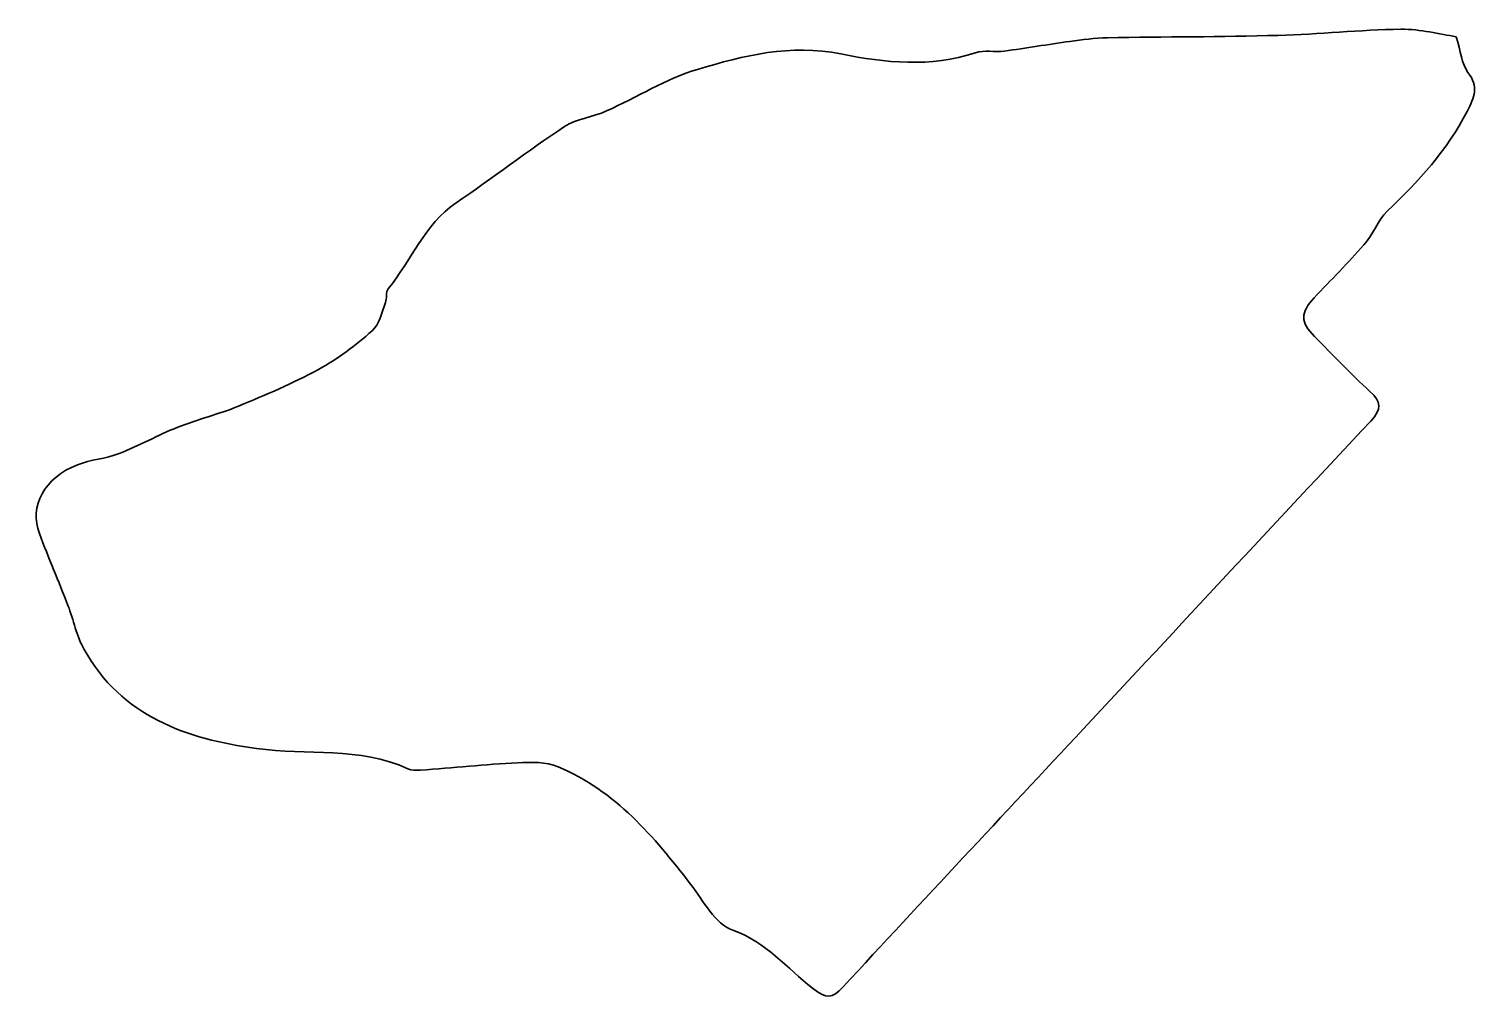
# Model space of a CAD drawing. Header units: inches. Extents: x 9.64 to 15.18, y -8.99 to -5.28.
import ezdxf

# ---------------------------------------------------------------- set-up
doc = ezdxf.new("R2010")
doc.units = ezdxf.units.IN
doc.header["$MEASUREMENT"] = 0
doc.layers.add('Layer 1', color=7, linetype='Continuous')

# ---------------------------------------------------------------- blocks, each defined once
blk = doc.blocks.new('block 2')
at = {"layer": 'Layer 1', "color": 18, "lineweight": 35, "true_color": 0x050000}
for points in [[(15.0969, -5.3081), (15.0336, -5.299), (14.9592, -5.2788), (14.885, -5.2798), (14.7286, -5.282), (14.5725, -5.2988), (14.4161, -5.3031), (14.1988, -5.3091), (13.9812, -5.3085), (13.7638, -5.3124), (13.716, -5.3132), (13.668, -5.3198), (13.6205, -5.3263), (13.5368, -5.3377), (13.4535, -5.3522), (13.3697, -5.3631), (13.3333, -5.3678), (13.2932, -5.3582), (13.2596, -5.3694), (13.0883, -5.4266), (12.9129, -5.408), (12.7457, -5.3742), (12.5518, -5.3349), (12.3742, -5.3806), (12.1975, -5.4332), (12.0766, -5.4691), (11.9663, -5.54), (11.8498, -5.592), (11.7978, -5.6153), (11.7357, -5.6208), (11.6894, -5.6514), (11.5483, -5.7446), (11.4143, -5.8482), (11.2745, -5.9435), (11.1531, -6.0262), (11.1038, -6.1638), (11.0152, -6.2713), (11.0052, -6.2835), (11.0114, -6.3078), (11.0049, -6.3244), (10.9902, -6.3618), (10.9813, -6.4083), (10.9538, -6.4326), (10.8909, -6.4881), (10.822, -6.5397), (10.7485, -6.5798), (10.6507, -6.6332), (10.5472, -6.6772), (10.4439, -6.7197), (10.3681, -6.7509), (10.2874, -6.7701), (10.2111, -6.8004), (10.135, -6.8306), (10.0632, -6.8714), (9.987, -6.901), (9.936, -6.9209), (9.8786, -6.9242), (9.8276, -6.9441), (9.7018, -6.9932), (9.6427, -7.1026), (9.6823, -7.2072), (9.7171, -7.2992), (9.756, -7.3897), (9.7916, -7.4815), (9.8132, -7.5372), (9.8243, -7.5984), (9.8532, -7.6498), (9.9968, -7.9057), (10.2447, -7.992), (10.5121, -8.0282), (10.7048, -8.0543), (10.9054, -8.0203), (11.0907, -8.1059), (11.1045, -8.1123), (11.1227, -8.112), (11.1386, -8.1109), (11.2624, -8.1017), (11.386, -8.089), (11.5099, -8.0829), (11.5614, -8.0803), (11.6187, -8.0786), (11.6645, -8.0978), (11.8832, -8.1896), (12.0308, -8.3642), (12.171, -8.5469), (12.2199, -8.6107), (12.2656, -8.6989), (12.3318, -8.7226), (12.4596, -8.7683), (12.5394, -8.8671), (12.6373, -8.9443), (12.6895, -8.9854), (12.7114, -8.9848), (12.7535, -8.9393), (13.0583, -8.6098), (13.3652, -8.2823), (13.6714, -7.954), (14.0375, -7.5614), (14.4028, -7.1681), (14.7704, -6.7769), (14.8127, -6.7319), (14.8104, -6.7039), (14.767, -6.6638), (14.6939, -6.5965), (14.6251, -6.5245), (14.5552, -6.4538), (14.5008, -6.3988), (14.5006, -6.3624), (14.5539, -6.3056), (14.6173, -6.2382), (14.6836, -6.1734), (14.7442, -6.1036), (14.7782, -6.0644), (14.7967, -6.0107), (14.8334, -5.9752), (14.9515, -5.8607), (15.0625, -5.7428), (15.1385, -5.5937), (15.1665, -5.539), (15.1838, -5.5001), (15.1415, -5.4444), (15.1171, -5.4123), (15.1141, -5.364), (15.0969, -5.3081)], [(15.0969, -5.3081), (15.1141, -5.364), (15.1171, -5.4123), (15.1415, -5.4444), (15.1838, -5.5001), (15.1665, -5.539), (15.1385, -5.5937), (15.0625, -5.7428), (14.9515, -5.8607), (14.8334, -5.9752), (14.7967, -6.0107), (14.7782, -6.0644), (14.7442, -6.1036), (14.6836, -6.1734), (14.6173, -6.2382), (14.5539, -6.3056), (14.5006, -6.3624), (14.5008, -6.3988), (14.5552, -6.4538), (14.6251, -6.5245), (14.6939, -6.5965), (14.767, -6.6638), (14.8104, -6.7039), (14.8127, -6.7319), (14.7704, -6.7769), (14.4028, -7.1681), (14.0375, -7.5614), (13.6714, -7.954), (13.3652, -8.2823), (13.0583, -8.6098), (12.7535, -8.9393), (12.7114, -8.9848), (12.6895, -8.9854), (12.6373, -8.9443), (12.5394, -8.8671), (12.4596, -8.7683), (12.3318, -8.7226), (12.2656, -8.6989), (12.2199, -8.6107), (12.171, -8.5469), (12.0308, -8.3642), (11.8832, -8.1896), (11.6645, -8.0978), (11.6187, -8.0786), (11.5614, -8.0803), (11.5099, -8.0829), (11.386, -8.089), (11.2624, -8.1017), (11.1386, -8.1109), (11.1227, -8.112), (11.1045, -8.1123), (11.0907, -8.1059), (10.9054, -8.0203), (10.7048, -8.0543), (10.5121, -8.0282), (10.2447, -7.992), (9.9968, -7.9057), (9.8532, -7.6498), (9.8243, -7.5984), (9.8132, -7.5372), (9.7916, -7.4815), (9.756, -7.3897), (9.7171, -7.2992), (9.6823, -7.2072), (9.6427, -7.1026), (9.7018, -6.9932), (9.8276, -6.9441), (9.8786, -6.9242), (9.936, -6.9209), (9.987, -6.901), (10.0632, -6.8714), (10.135, -6.8306), (10.2111, -6.8004), (10.2874, -6.7701), (10.3681, -6.7509), (10.4439, -6.7197), (10.5472, -6.6772), (10.6507, -6.6332), (10.7485, -6.5798), (10.822, -6.5397), (10.8909, -6.4881), (10.9538, -6.4326), (10.9813, -6.4083), (10.9902, -6.3618), (11.0049, -6.3244), (11.0114, -6.3078), (11.0052, -6.2835), (11.0152, -6.2713), (11.1038, -6.1638), (11.1531, -6.0262), (11.2745, -5.9435), (11.4143, -5.8482), (11.5483, -5.7446), (11.6894, -5.6514), (11.7357, -5.6208), (11.7978, -5.6153), (11.8498, -5.592), (11.9663, -5.54), (12.0766, -5.4691), (12.1975, -5.4332), (12.3742, -5.3806), (12.5518, -5.3349), (12.7457, -5.3742), (12.9129, -5.408), (13.0883, -5.4266), (13.2596, -5.3694), (13.2932, -5.3582), (13.3333, -5.3678), (13.3697, -5.3631), (13.4535, -5.3522), (13.5368, -5.3377), (13.6205, -5.3263), (13.668, -5.3198), (13.716, -5.3132), (13.7638, -5.3124), (13.9812, -5.3085), (14.1988, -5.3091), (14.4161, -5.3031), (14.5725, -5.2988), (14.7286, -5.282), (14.885, -5.2798), (14.9592, -5.2788), (15.0336, -5.299), (15.0969, -5.3081)]]:
    blk.add_open_spline(points, degree=3, knots=[0, 0, 0, 0, 1, 1, 1, 2, 2, 2, 3, 3, 3, 4, 4, 4, 5, 5, 5, 6, 6, 6, 7, 7, 7, 8, 8, 8, 9, 9, 9, 10, 10, 10, 11, 11, 11, 12, 12, 12, 13, 13, 13, 14, 14, 14, 15, 15, 15, 16, 16, 16, 17, 17, 17, 18, 18, 18, 19, 19, 19, 20, 20, 20, 21, 21, 21, 22, 22, 22, 23, 23, 23, 24, 24, 24, 25, 25, 25, 26, 26, 26, 27, 27, 27, 28, 28, 28, 29, 29, 29, 30, 30, 30, 31, 31, 31, 32, 32, 32, 33, 33, 33, 34, 34, 34, 35, 35, 35, 36, 36, 36, 37, 37, 37, 38, 38, 38, 39, 39, 39, 40, 40, 40, 41, 41, 41, 41], dxfattribs=at)

msp = doc.modelspace()

# ---------------------------------------------------------------- block references
at = {"layer": 'Layer 1'}
msp.add_blockref('block 2', (0, 0), dxfattribs=at)

doc.saveas('drawing.dxf')
